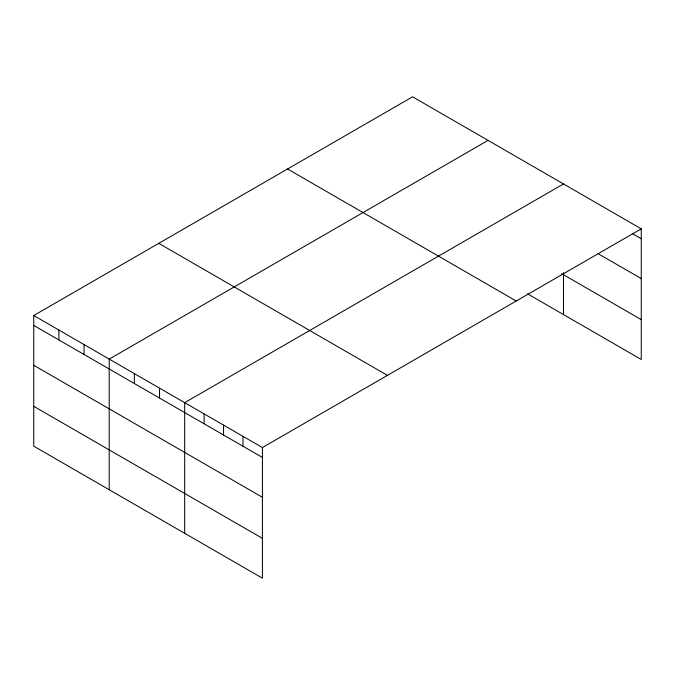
<?xml version="1.0" encoding="UTF-8"?>
<svg xmlns="http://www.w3.org/2000/svg" width="675" height="675" viewBox="0 0 675 675"><rect width="100%" height="100%" fill="white"/><g stroke="black" fill="none" stroke-linecap="round" stroke-linejoin="round"><path stroke-width="1.01" d="M527.572 293.836L641.25 359.471L641.25 228.833L412.577 96.82L33.75 315.529L33.75 446.167L262.423 578.18L262.423 447.55L33.75 315.529M488.042 140.383L109.215 359.1L109.215 489.729M563.498 183.954L184.672 402.663L184.672 533.292M262.423 447.55L641.25 228.833M632.416 233.643L641.25 238.739M597.957 253.589L641.25 278.581M561.71 273.704L641.25 319.629M287.567 168.995L516.24 301.016M158.76 243.354L387.433 375.376M33.75 325.434L262.423 457.456M33.75 365.276L262.423 497.298M33.75 406.325L262.423 538.346M563.498 272.632L563.498 314.584M242.983 436.328L242.983 446.234M223.543 425.107L223.543 435.012M204.112 413.885L204.112 423.79M159.519 388.142L159.519 398.048M134.367 373.621L134.367 383.527M84.054 344.579L84.054 354.485M58.902 330.058L58.902 339.955"/></g></svg>
